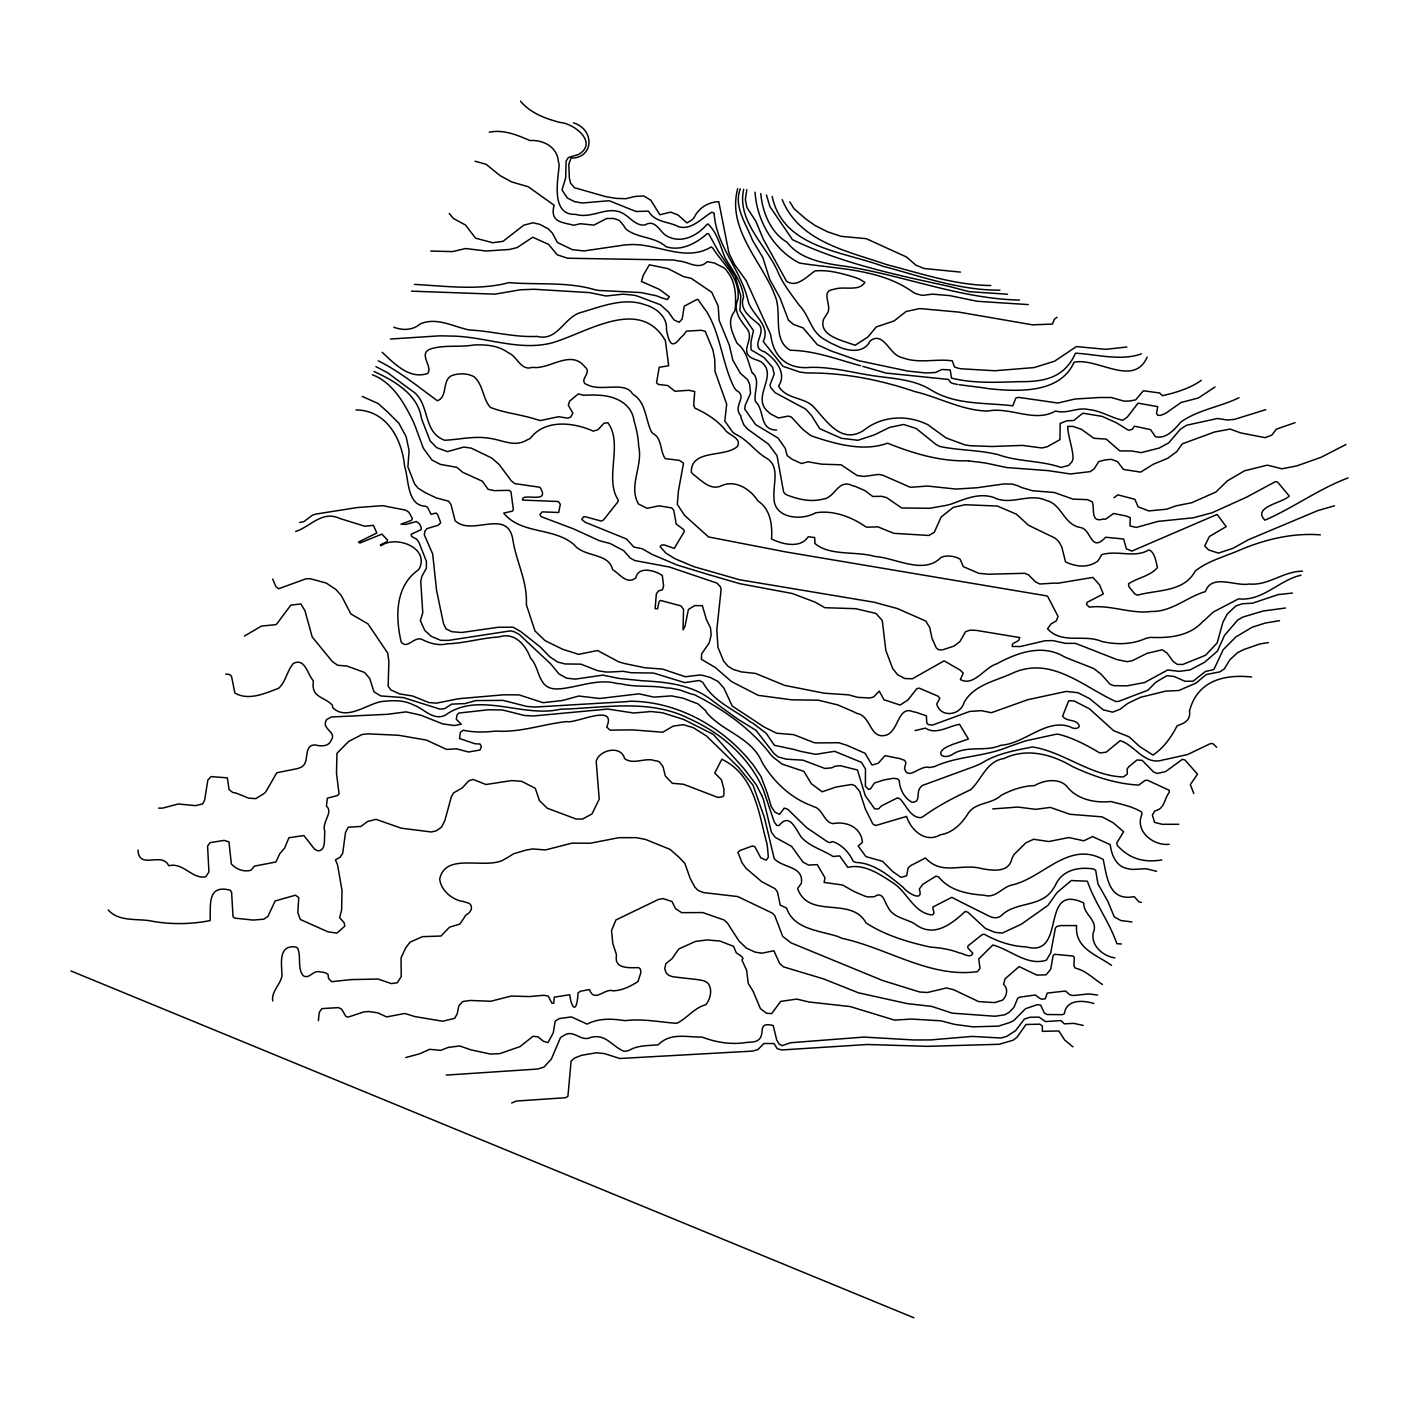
<?xml version="1.0" encoding="UTF-8"?>
<svg xmlns="http://www.w3.org/2000/svg" width="1419" height="1419" viewBox="0 0 1419 1419"><rect width="100%" height="100%" fill="white"/><g stroke="black" fill="none" stroke-linecap="round" stroke-linejoin="round"><path stroke-width="1.5" d="M755.068 192.168C756.859 221.116 773.763 249.921 799.465 263.047C837.494 269.184 879.638 268.599 912.275 291.658A40.601 36.823 -1.5 0 0 916.071 293.768L922.208 295.383L932.567 294.159L949.737 295.613L976.999 301.254L1028.349 304.606M760.744 193.587C762.446 211.839 770.517 232.627 786.889 242.081C800.547 259.908 824.829 263.491 845.848 266.382C904.169 275.41 959.971 298.77 1019.516 300.065M318.37 1020.651L319.275 1012.35L321.918 1008.607L338.467 1007.614L341.553 1009.122L346.005 1016.536L348.258 1017.051L363.991 1011.889L368.922 1011.516L377.756 1012.829L386.607 1016.909L404.787 1013.468L414.898 1016.589L442.693 1021.237L454.683 1018.345L457.166 1013.911L458.887 1005.628L462.736 1001.53L470.186 1000.466L490.797 1001.264L511.159 996.067L529.429 996.564L543.743 995.287L548.231 996.067L551.938 1003.251L553.747 1003.18L554.279 997.167L569.746 994.701C571.289 1007.667 576.788 1015.365 578.03 992.892L580.584 991.189L589.488 989.593C594.384 1003.41 604.884 987.677 613.15 990.852C622.515 990.444 630.533 986.258 638 981.558L640.803 972.76L640.537 969.354L638.763 967.669C631.207 967.545 614.977 969.585 616.289 957.098A24.691 22.385 -1.5 0 0 616.36 954.366L612.813 943.529L611.518 930.527L615.917 919.973L658.221 899.54L662.904 898.564L671.985 901.508L675.568 908.674L681.652 912.665L702.707 912.559L724.116 920.009L727.291 922.847L739.033 941.081L746.483 948.194L755.351 952.202L762.163 953.16L773.887 950.748L779.563 963.324L783.465 966.871L823.605 978.915L858.477 992.821L906.989 1003.57L931.804 1006.426L952.202 1013.166L995.074 1016.252L1004.687 1014.816L1008.874 1012.527L1013.893 1007.455L1017.618 998.497L1019.445 997.202L1035.338 994.985L1039.843 998.391A17.507 15.875 -1.5 0 0 1042.06 999.26L1045.271 998.745L1047.293 993.087L1065.527 991.012L1069.891 994.861L1073.332 995.535L1088.728 993.921L1097.579 995.038M737.685 188.692C727.326 227.04 758.509 258.4 773.195 291.001A197.188 178.865 -1.5 0 0 774.809 295.312C782.667 312.535 771.528 339.513 790.259 350.262C814.896 350.582 837.05 359.397 860.57 365.712M740.292 188.851C733.357 206.571 746.323 223.936 752.425 240.095L762.819 257.478L769.719 279.366L780.095 298.096L788.414 320.144L793.558 324.472L803.012 327.878L817.397 344.728L829.672 350.333A53.177 48.246 -1.5 0 0 836.447 352.799L858.832 360.728L907.947 371.104L926.128 372.984L935.529 372.488L942.003 369.49L950.198 369.898L951.51 378.075C973.399 383.68 997.06 382.279 1019.64 381.658C1043.994 381.906 1064.587 377.951 1075.46 353.207C1096.834 354.253 1120.549 361.348 1141.355 353.863M746.82 189.703L745.365 199.6L746.962 207.635L755.777 221.133L763.227 239.013L786.552 281.264C796.91 288.305 806.914 276.208 815.109 270.905C828.643 269.628 841.981 273.459 854.806 277.361A52.503 47.625 -1.5 0 1 859.648 279.241L864.845 282.346C859.169 291.977 843.737 285.804 834.159 289.263C818.639 291.179 834.07 306.433 826.408 314.628A66.214 60.059 -1.5 0 1 823.57 319.275C818.071 336.161 843.879 340.755 855.089 345.296L867.931 336.977L876.197 326.991L894.147 320.907L906.138 311.488L919.814 308.562L958.552 312.074L1032.589 324.845L1052.419 324.064L1054.423 319.204L1056.978 317.324M743.68 189.33C736.709 220.211 765.036 244.387 777.257 270.39C782.383 283.303 791.288 294.354 799.482 305.599C809.717 315.852 810.852 333.146 826.053 340.276A49.293 44.698 -1.5 0 0 830.523 342.955L833.609 344.409A155.7 141.226 -1.5 0 0 837.157 345.988C847.657 351.433 864.082 353.757 870.166 340.932C882.547 331.212 888.933 351.877 898.564 356.258A16.567 15.041 -1.5 0 0 903.052 357.907C919.193 363.778 935.955 358.564 952.255 360.816L954.526 367.007L957.825 368.124A23.999 21.764 -1.5 0 0 962.153 368.851L994.754 370.749L1034.149 367.574L1054.583 361.189L1076.418 346.573L1105.791 349.34L1126.881 346.999M1147.137 357.162C1133.71 387.99 1096.816 357.003 1074.023 362.288C1060.153 393.737 1017.707 391.768 988.493 388.664A85.193 77.265 -1.5 0 0 982.409 387.689L959.049 384.691M511.674 1102.953L516.356 1101.038L565.471 1097.721L567.919 1096.337L571.077 1061.146L574.411 1058.095L581.648 1055.293L596.459 1052.774L604.405 1053.59L619.837 1058.503L752.265 1051.124L757.888 1049.634L763.83 1043.497L773.958 1043.533L777.293 1048.747L781.763 1049.954L867.452 1044.49L927.529 1046.335L999.189 1044.295L1013.379 1040.127L1017.086 1037.129L1025.955 1024.5L1039.666 1024.181L1042.38 1025.99L1042.344 1031.347L1058.893 1030.974L1064.587 1039.932L1072.906 1046.867M1215.036 386.944L1198.381 397.994L1181.051 402.499L1165.602 413.355L1160.547 415.412L1157.869 415.27L1156.538 413.709L1157.709 406.668L1138.056 403.156L1127.484 416.884L1122.855 420.272C1111.237 417.86 1100.86 410.641 1088.781 409.594C1077.358 406.81 1067.283 414.33 1055.576 411.013C1034.646 423.11 1010.434 406.561 987.784 411.049C962.348 410.659 939.413 397.409 914.883 391.609C880.383 379.831 843.418 372.523 806.719 373.002A145.997 132.428 -1.5 0 0 799.873 372.08L783.004 366.315L763.245 341.536C771.156 324.72 751.538 314.858 748.044 300.81C741.232 269.894 715.974 246.161 714.147 213.169L711.912 212.176C701.944 218.012 691.159 230.57 678.619 226.703C668.526 221.329 655.241 222.765 648.448 211.147L636.049 211.502L609.123 200.718L582.233 203.023L574.305 201.569L567.316 197.968L562.013 189.951L565.649 178.031L566.11 161.074L568.345 157.562L578.455 154.494C598.534 142.893 574.553 123.471 559.937 122.442C545.233 118.557 530.6 113.201 520.507 101.192M1113.88 497.767L1117.853 494.841L1134.898 499.328L1138.127 506.814L1148.822 510.929L1166.578 509.208L1175.996 505.856L1191.818 502.698L1215.87 492.021L1227.453 480.81L1244.498 470.806L1267.362 465.148L1281.96 468.802L1296.86 465.875L1321.089 457.29L1345.992 444.502M1201.325 380.381C1189.956 388.38 1175.961 392.673 1162.409 395.67L1159.571 392.974L1143.359 390.757L1135.661 399.874L1130.038 400.992L1124.043 401.169L1111.449 397.515L1099.902 397.48L1074.946 399.041L1057.882 403.031L1018.647 397.373L1015.844 398.012L1012.776 405.852C984.751 402.304 955.182 405.408 929.977 389.32C911.619 378.465 890.068 378.571 869.652 375.166C849.821 371.92 830.31 366.829 810.373 367.379C787.882 369.596 773.603 357.464 770.836 335.487A31.608 28.664 -1.5 0 0 768.921 330.751L746.092 280.572L734.528 264.502L728.94 253.132L718.777 201.746C708.4 201.817 698.804 207.972 694.263 217.302A12.044 10.926 -1.5 0 1 691.443 220.229L686.973 222.907L677.998 214.961L670.779 212.123L659.853 214.748L650.878 200.292L643.889 195.999L635.02 196.443L625.885 198.713L616.36 198.412L605.931 196.691L574.464 187.716L570.456 182.98L569.338 177.765L568.788 164.232L571.023 158.112C594.366 158.165 594.667 129.129 573.524 122.903M1295.104 422.649L1276.426 429.123L1271.796 435.119L1265.074 437.655L1240.561 432.901L1230.184 429.088L1214.575 431.979L1182.346 443.845L1176.723 451.65L1167.748 458.266L1153.044 464.385L1140.681 472.137L1123.458 469.423L1117.551 461.636L1111.432 459.366A77.389 70.205 -1.5 0 0 1105.117 459.969L1098.749 461.565L1094.297 468.678L1090.377 471.605L1070.352 473.981L1048.375 470.647L1006.55 467.525L986.648 463.25A111.746 101.352 -1.5 0 0 981.451 462.488L968.929 460.962M1239 397.728C1220.127 406.969 1198.008 409.736 1180.714 422.152C1174.613 429.389 1165.939 439.518 1155.332 436.662L1150.614 429.655L1134.42 426.179L1132.309 429.301L1128.46 430.276L1116.558 422.862L1102.208 416.388L1082.786 413.195L1073.74 420.521L1066.84 420.787L1060.188 423.43L1059.922 439.695L1047.204 446.772L1041.848 447.961L1022.372 445.389L992.094 446.506L970.17 445.708A87.428 79.304 -1.5 0 1 964.831 444.856L946.101 437.939L927.583 424.547A44.557 40.406 -1.5 0 0 923.787 422.915C904.08 414.561 880.472 416.743 863.692 430.4C840.757 445.034 826.213 420.024 812.608 405.781C802.409 397.018 785.665 398.828 778.605 386.039C787.226 372.966 775.359 359.184 764.823 351.93C747.919 346.963 768.3 332.472 758.065 323.674C750.225 317.147 738.802 309.058 743.556 297.316C742.368 282.434 732.133 270.266 725.091 257.744C720.16 245.984 717.5 233.142 708.063 224.007L706.999 224.379C696.729 236.405 679.843 244.724 665.121 234.951C659.232 230.304 654.638 219.058 645.077 224.947C636.989 226.189 631.455 219.111 625.46 215.014C609.478 203.289 593.036 219.59 575.742 214.375C550.749 215.528 557.738 180.922 559.175 165.526A26.5 24.034 -1.5 0 0 558.376 161.464C557.153 146.742 543.087 139.683 529.908 140.552C517.119 135 503.497 129.271 489.218 132.198M244.44 636.031L261.504 626.063L275.836 624.662A8.319 7.538 -1.5 0 0 277.876 622.444L290.842 605.133L300.81 603.944L304.908 610.578L312.18 636.936L332.33 661.556L337.704 665.263L346.928 666.043L364.612 672.482L369.72 678.53L373.995 691.869L380.824 695.949L403.298 697.58L439.89 709.092L444.608 708.684L451.703 704.108L464.811 703.611L475.826 700.596L503.036 700.365L526.573 706.378L534.75 707.07L627.145 701.607A22.101 20.043 -1.5 0 1 630.249 701.234C676.455 701.27 722.023 726.226 751.272 762.553A39.697 36.007 -1.5 0 1 754.873 767.36L760.903 776.424L765.302 787.847A129.785 117.724 -1.5 0 0 767.094 792.831L771.368 806.861L774.916 812.129L779.599 814.417L784.228 808.085L787.722 809.238L806.56 827.579L827.206 841.627L829.813 842.62L832.598 841.609C841.857 844.553 849.236 852.606 853.227 861.404L856.171 862.45C874.246 863.089 889.802 876.268 903.353 887.531C907.06 892.799 924.159 902.998 919.264 889.074L922.971 884.179L936.008 876.108L938.686 876.995C949.754 890.848 967.74 894.059 984.094 895.229C995.34 898.777 1001.974 887.478 1011.179 885.19C1042.823 878.574 1068.276 840.243 1103.202 859.435C1107.033 877.226 1108.789 901.65 1134.153 896.613L1139.049 901.934L1141.337 902.413M1265.748 409.648L1234.583 419.368L1227.329 420.006L1217.467 418.499L1186.55 425.257L1180.253 429.372L1168.653 442.923L1159.181 448.067L1141.107 452.626L1131.493 450.958L1119.768 450.905L1106.252 439.11L1093.872 438.276L1081.402 429.283L1072.87 426.374L1067.709 426.445C1068.01 436.839 1072.693 447.393 1073.083 458.071A19.866 18.021 -1.5 0 1 1071.93 461.884L1068.649 465.397L1061.004 467.436C1040.57 460.359 1018.434 461.955 998.107 454.648C978.968 449.929 959.226 450.497 940.212 446.559A28.469 25.826 -1.5 0 1 935.529 444.094L916.231 428.538L903.708 424.476L889.607 427.403L874.264 434.906L857.963 440.28L841.343 438.294L819.739 428.662L811.455 415.43L805.779 409.133L775.058 392.655L770.588 387.387L770.038 384.868L774.189 374.084L772.645 367.432L763.954 357.446L750.988 349.837L750.953 341.855L753.471 330.662L739.884 310.513L740.789 296.003L735.113 276.244L718.174 250.986L708.755 233.922L707.283 233.514C696.268 243.447 680.925 251.677 665.848 246.622C654.975 236.53 637.787 238.481 626.134 229.222A19.671 17.844 -1.5 0 1 623.615 225.479L619.464 220.584A26.73 24.247 -1.5 0 0 613.203 218.437L606.569 218.526L593.94 225.107L580.318 223.723L573.79 225.249C562.066 222.233 549.596 222.269 554.119 205.223L528.329 186.794L511.656 181.916L500.162 175.672L486.043 164.249L475.063 161.234M755.014 1041.581C768.548 1037.36 754.482 1020.793 773.231 1025.547L776.672 1039.843L779.013 1043.923L782.011 1045.679L790.791 1042.717L863.887 1037.076L913.925 1039.967L930.704 1039.914L972.068 1036.42L1001.016 1038.016L1006.692 1036.384L1015.561 1030.673L1024.376 1019.055L1030.07 1017.246L1039.169 1017.157L1045.501 1021.591L1060.933 1020.563L1064.374 1023.844L1073.864 1023.383L1083.247 1025.423M1348.05 477.955C1318.907 488.792 1292.993 508.073 1264.861 520.17C1251.913 506.973 1282.386 503.089 1289.268 496.065L1277.685 482.176L1275.61 481.52L1246.733 497.093L1212.057 512.773L1193.414 517.775L1157.922 521.412L1136.282 527.442L1129.967 525.952L1130.234 517.669L1126.136 515.984L1113.507 513.501L1105.756 519.106A15.662 14.208 -1.5 0 1 1103.042 519.088C1090.094 522.99 1094.971 508.836 1092.24 501.758L1087.256 499.63L1073.083 499.151L1054.175 492.482L1032.5 490.743L1022.336 487.746A33.009 29.941 -1.5 0 1 1017.742 485.724L1012.173 484.039L1003.694 483.985L976.999 487.746L956.034 489.058L927.583 486.061L910.359 487.302L882.831 475.241L878.432 474.407L864.1 476.429L857.094 475.489L841.148 464.793L821.654 464.173L808.085 461.814L801.38 463.481L792.139 459.277L787.173 455.605L785.239 448.262L778.055 438.063L755.724 424.689L744.815 409.24L745.099 405.55L750.527 393.4L749.658 384.354L747.6 379.636L740.292 373.197L732.807 360.107L729.313 345.172L719.131 320.339L718.191 306.114L711.717 292.243L691.124 278.301L683.763 276.705L667.994 268.652L649.352 264.821L643.321 275.18L641.423 281.423L659.587 289.476L669.342 296.784L667.391 299.533L661.059 297.653A47.998 43.528 -1.5 0 0 656.163 295.72L640.909 292.562L599.457 290.487A35.173 31.892 -1.5 0 1 594.189 289.511C566.589 281.565 537.322 284.988 508.924 282.629C478.469 290.735 445.832 286.053 414.419 284.403M915.007 730.59L925.454 728.142C935.99 735.202 948.531 726.102 959.546 724.311L968.414 739.015L952.486 744.461A34.287 31.094 -1.5 0 1 949.329 745.809C933.099 752.478 942.766 761.737 955.022 752.833C969.549 745.738 985.797 751.804 1000.767 745.294C1025.157 743.645 1046.14 717.979 1070.405 726.918C1072.87 728.781 1077.997 729.455 1079.362 726.226C1077.376 718.564 1066.077 722.165 1062.636 716.098L1068.702 700.72L1074.254 701.021L1089.437 708.808L1113.649 730.696L1129.081 736.816L1139.759 746.589L1152.955 755.068C1163.278 748.221 1171.384 737.206 1177.096 725.801C1184.191 723.282 1190.86 720.604 1189.548 710.795C1197.459 680.748 1224.1 674.06 1251.593 677.005M1279.512 620.671L1265.287 623.047L1252.214 627.198L1235.949 636.883L1223.196 649.707L1213.884 669.537L1205.37 671.524L1193.024 681.226L1184.918 681.262L1174.276 676.508L1166.968 675.657L1155.935 682.167L1147.918 690.184L1118.864 701.27A10.146 9.206 -1.5 0 1 1115.831 701.518C1083.673 687.044 1051.816 656.039 1013.379 672.783C996.173 680.978 974.144 684.419 964.122 702.423C960.397 715.761 940.389 718.032 936.735 704.019L939.839 698.343L938.278 696.303L919.175 688.109L916.78 688.729L907.894 700.028L900.089 705.048L883.966 699.744L879.266 691.088L873.802 696.8L870.042 698.006L857.573 697.332L848.704 694.849L824.35 693.217L784.601 685.377L755.6 673.457L741.197 671.861L733.251 669.413L728.231 666.416L723.69 661.254L717.961 647.33L716.826 629.823L721.083 589.665L720.48 586.774L716.914 583.085L669.52 567.032L634.896 560.576L630.302 558.11L623.704 550.678L610.223 543.566L599.244 540.639L573.915 529.039L541.171 516.658L539.965 514.512L542.218 511.887L558.66 512.49L560.328 504.33L558.376 501.528L522.582 500.073C520.791 491.843 551.654 505.075 539.876 487.249L514.778 483.631L511.266 480.793L499.328 464.687L491.772 458.053L471.321 448.156L463.836 447.056L447.375 451.632L436.591 447.588L430.134 440.901L422.206 420.485A21.267 19.281 -1.5 0 1 421.23 417.026C417.151 393.826 393.772 380.523 373.96 371.459M405.745 1057.527L419.598 1053.838L429.62 1049.315L440.777 1050.379L448.032 1047.47L459.65 1045.945L470.753 1049.812L490.406 1054.051L499.754 1053.643L520.028 1046.619L533.03 1036.278L538.067 1036.899L543.353 1041.227L547.982 1042.61L553.286 1032.73L555.184 1021.201L559.263 1018.576L571.36 1016.909L587.147 1024.11C598.942 1017.937 612.369 1018.7 625.123 1020.669C642.328 1018.452 659.551 1022.088 676.65 1023.33C687.151 1018.416 693.909 1007.933 705.775 1004.705C711.93 997.681 713.881 981.913 701.642 980.334A45.922 41.665 -1.5 0 0 696.055 979.447L673.191 976.822A25.01 22.686 -1.5 0 1 668.615 975.208L666.203 973.044L664.731 968.698L665.83 963.749L672.127 958.605L678.743 948.992L695.399 941.453L707.052 939.946L719.859 941.028L733.552 946.349L736.266 952.77L741.658 956.441A17.223 15.627 -1.5 0 1 743.042 958.588L741.889 959.936L746.625 970.241L748.274 983.544L753.063 991.136L760.407 1008.625L766.544 1013.272L771.688 1013.609L780.663 1001.388L796.822 999.1L808.972 1001.991L850.087 1006.55L894.573 1020.119L911.282 1019.055L940.815 1020.793L954.703 1024.412L972.707 1026.824L998.462 1026.15L1009.494 1022.602A39.36 35.688 -1.5 0 0 1013.946 1020.385L1025.582 1008.678L1037.147 1004.723L1040.659 1005.06L1044.278 1012.935L1047.027 1014.532L1062.618 1014.656L1064.41 1013.609C1066.29 999.082 1083.336 1000.182 1093.801 1003.499M411.492 291.161L494.859 294.159L520.507 289.778L533.987 289.263L589.665 292.616L606.055 296.003L623.03 294.159L633.796 295.187A26.784 24.3 -1.5 0 1 637.77 296.216L660.349 304.73L668.331 311.878L674.025 319.914L679.116 322.29L682.149 319.08L684.277 306.149L696.729 299.569L697.917 299.391L704.888 309.307A21.888 19.848 -1.5 0 1 707.46 312.96C720.905 336.09 722.324 363.867 734.155 387.493A20.097 18.234 -1.5 0 0 736.567 390.527C748.274 396.912 732.062 405.976 740.842 415.838A15.219 13.8 -1.5 0 0 741.321 418.64L743.999 425.15L747.724 429.194L768.388 444.076L777.027 455.659L783.572 491.843A8.479 7.698 -1.5 0 0 786.179 494.628C797.638 499.311 810.746 502.326 823.038 499.133C835.348 497.821 838.008 478.114 852.766 485.83A59.882 54.312 -1.5 0 1 855.32 486.415L864.898 490.602L872.738 496.473L881.66 496.313L886.627 497.626L901.686 507.984L929.569 508.304L946.775 505.27A15.609 14.155 -1.5 0 1 950.145 504.437C963.98 499.506 978.134 492.499 993.495 497.342C1010.665 506.317 1029.201 492.287 1046.371 500.517C1061.926 504.242 1063.487 524.356 1080.072 527.478C1091.619 528.542 1090.342 553.747 1105.614 537.233L1123.617 539.007L1126.384 548.851L1131.901 551.086L1217.059 514.423L1226.229 526.609L1209.467 536.453L1204.678 545.907L1208.651 549.951L1218.442 553.091L1232.845 548.373L1248.702 539.61L1317.861 510.574L1334.499 505.785M299.728 522.511L303.826 521.642L312.57 515.115L316.011 514.05L357.357 507.541L382.598 505.661L405.674 510.131L408.867 512.241L412.379 518.52L411.404 520.401L400.974 524.161L405.923 524.427L416.388 521.536L419.581 523.93L421.354 528.01L421.212 529.553L411.102 534.36L411.705 536.559L416.406 539.007L418.8 542.005L426.427 561.427L426.374 568.168L421.851 576.362L420.751 581.506L422.773 612.671L420.361 620.759L424.884 630.55L431.358 636.386L440.653 640.306L448.422 640.412L510.255 630.887L513.944 631.65L519.177 634.364L550.962 664.181L558.873 673.848L566.607 678.193L575.351 679.116L602.756 675.142L619.074 678.442L639.313 680.446A20.771 18.837 -1.5 0 0 642.505 680.765C666.274 682.025 692.1 684.685 711.38 699.922A26.11 23.68 -1.5 0 1 713.97 701.873L737.827 719.167L756.096 730.413L773.852 753.383L778.144 756.93L786.215 759.165L802.941 760.158L824.847 768.459L831.357 767.874A13.534 12.274 -1.5 0 0 834.78 766.313L840.119 765.639L857.466 770.003L865.218 795.527L874.654 808.865L878.556 808.919L881.43 805.921L897.482 797.833L900.143 798.986C905.961 805.087 910.182 816.634 919.636 817.663A11.458 10.394 -1.5 0 0 922.456 817.06C937.161 806.152 953.852 797.62 970.685 789.691C982.037 779.191 986.294 761.24 1004.173 758.438C1026.913 747.582 1052.011 754.323 1072.587 766.615C1093.464 776.388 1115.848 783.891 1138.712 785.079L1145.062 780.415L1147.599 780.29L1169.221 790.277L1169.114 792.565C1164.077 798.968 1164.946 808.848 1154.764 810.923L1152.388 815.091L1154.569 822.381L1162.179 824.297L1178.781 824.279M1121.365 943.99L1116.877 943.688C1109.268 921.658 1094.812 903.016 1087.397 881.217L1071.327 880.543L1057.155 892.462L1047.985 905.357L1021.538 924.088L1002.399 933.046L995.003 932.372L985.425 928.469L967.935 912.275L965.363 911.335C950.89 924.62 933.259 938.686 914.084 923.414C905.003 918.554 892.32 917.188 887.726 906.688C884.853 902.768 883.469 892.87 876.711 895.3A7.538 6.829 -1.5 0 1 873.802 896.755L867.47 896.897A27.404 24.868 -1.5 0 1 863.231 895.442L859.648 893.917A221.329 200.753 -1.5 0 1 853.883 891.416L842.62 885.03L824.102 882.423L824.989 877.793L817.22 864.614L808.564 865.076L802.959 862.06L791.642 846.416L775.235 837.37L771.688 832.634A25.914 23.502 -1.5 0 1 770.819 829.831L763.653 800.263A45.905 41.63 -1.5 0 0 761.719 795.474M992.715 808.919L1017.884 807.074L1035.781 809.327L1050.237 807.411L1069.961 814.275L1102.066 816.865L1113.099 822.718L1123.635 831.711L1116.806 842.886L1117.285 845.422C1130.163 859.506 1144.583 862.663 1161.771 859.967M754.145 1041.723L751.981 1042.06A36.894 33.453 -1.5 0 1 747.192 1042.344C731.832 1044.987 716.347 1042.539 702.103 1037.076C685.803 1037.254 670.673 1032.393 658.15 1044.792C649.565 1045.732 640.678 1045.182 632.555 1048.623A139.115 126.185 -1.5 0 0 628.972 1050.362L626.914 1051.036A11.831 10.731 -1.5 0 1 623.633 1051.142C611.66 1046.034 605.7 1033.422 590.747 1037.413C580.566 1042.486 573.578 1028.19 563.219 1035.959A18.216 16.514 -1.5 0 0 560.558 1037.484L551.282 1059.213L543.92 1067.088L537.801 1069.021L446.24 1075.105M295.702 531.486C309.307 527.176 321.297 511.479 337.296 517.492A15.52 14.066 -1.5 0 1 340.276 518.627L364.967 526.289L373.339 525.296L376.851 532.994L358.475 542.076L359.77 543.069L381.924 534.129L387.564 540.142L386.979 541.774L380.381 544.878L381.037 545.783C395.599 535.087 428.786 547.22 419.687 567.919A13.463 12.203 -1.5 0 1 417.789 570.314C395.121 586.526 395.316 617.105 401.205 642.044C407.643 650.15 414.561 634.861 422.951 639.916C430.578 643.641 439.056 645.858 447.499 643.8C464.864 643.25 481.644 637.911 498.956 636.971C514.458 631.739 525.651 644.9 530.475 658.026C540.355 668.207 537.358 688.8 556.23 688.942A61.673 55.944 -1.5 0 1 559.547 688.854C579.112 687.151 597.647 678.193 617.655 683.621A17.134 15.538 -1.5 0 1 621.291 683.869C636.209 687.505 651.64 685.146 666.699 687.967A40.282 36.539 -1.5 0 1 671.311 688.286L678.264 689.634A32.105 29.125 -1.5 0 1 683.479 691.266L691.071 693.926A14.527 13.179 -1.5 0 0 694.122 694.565C723.282 709.252 751.361 728.869 771.244 755.28A44.113 40.016 -1.5 0 1 773.444 757.427L782.135 764.096L803.899 771.386L811.384 783.749L822.151 791.802L835.862 787.084L851.489 784.494L854.93 785.665L859.648 791.447L865.466 809.291L872.809 823.925L875.612 825.556L906.617 816.422C910.874 830.381 925.72 843.418 940.247 834.815C952.22 833.006 961.532 823.996 967.705 814.098C974.853 801.948 991.455 804.555 1001.034 795.42C1011.357 789.886 1022.727 785.913 1034.628 785.594C1043.657 780.166 1058.343 777.754 1066.52 785.966C1076.382 799.323 1095.007 803.296 1110.687 801.504C1121.152 804.289 1131.883 806.152 1141.55 812.023L1141.993 814.204C1134.42 830.878 1153.115 846.043 1169.167 844.323M1302.482 571.236C1283.166 571.165 1268.692 585.799 1249.199 584.025C1235.257 586.615 1211.737 573.276 1205.37 591.634C1187.632 596.565 1171.846 611.944 1151.412 611.465C1130.322 614.25 1110.438 604.388 1089.349 607.172L1086.457 604.317L1087.025 602.383L1103.273 593.958L1099.636 584.965L1092.896 577.409L1057.634 583.28A30.721 27.866 -1.5 0 1 1054.388 583.085L1039.772 584.007L1035.462 581.808L1028.42 574.801L1024.678 573.294L988.475 574.234L978.862 573.329L963.306 566.642L960.078 559.104C954.756 556.035 946.828 554.882 941.081 557.401C923.68 575.227 895.921 557.898 874.92 556.461C855.834 550.891 829.476 556.319 814.683 543.264A22.065 20.008 -1.5 0 1 815.02 541.455L814.612 537.553L808.209 536.719C800.582 548.887 782.153 544.24 771.546 539.007C772.468 525.438 770.694 509.102 757.693 500.73C750.456 489.005 734.74 479.232 721.154 485.919C710.298 490.655 701.625 480.58 693.785 474.851A12.523 11.352 -1.5 0 1 691.301 472.243C690.911 448.652 725.056 457.929 737.543 446.329C742.066 437.3 727.344 435.296 724.116 428.503C715.956 419.439 705.775 413.089 694.778 408.069L693.696 405.178L694.725 391.573L688.907 390.278L674.894 391.272L667.781 385.525L658.451 384.443L656.536 382.864L659.179 367.29L668.686 365.73L665.405 340.684C639.437 295.56 586.118 333.43 551.086 343.132C517.19 351.433 483.063 335.682 448.901 336.055A154.263 139.913 -1.5 0 0 438.684 335.895L390.491 339.035M990.87 285.521C955.324 285.272 920.683 273.37 886.591 264.608C847.852 251.11 799.606 242.223 782.206 199.653M1268.462 642.594L1260.107 643.889L1243.771 649.53A42.676 38.721 -1.5 0 0 1240.277 651.303A10.252 9.312 -1.5 0 1 1237.794 652.438L1229.865 659.764L1224.349 668.881L1219.914 671.843L1206.221 674.557L1196.093 683.036L1178.852 690.503L1165.584 691.142L1140.273 697.385L1127.715 703.434L1120.034 709.287L1112.62 712.161L1103.273 709.837L1089.526 698.556L1077.961 692.72L1066.201 691.425L1027.835 699.691L991.367 712.71L981.292 710.653L969.78 711.433L932.248 725.162L928.044 724.453L926.731 722.768L926.43 715.832L915.929 712.285A72.582 65.842 -1.5 0 1 913.073 711.682C896.826 704.835 899.061 734.616 883.469 735.663C869.9 737.206 870.379 715.744 857.2 713.491A33.453 30.349 -1.5 0 1 853.99 711.93L837.689 704.888L818.302 700.188L791.536 699.815L758.189 695.328L731.441 681.528L715.247 667.462L701.376 659.321L701.642 653.857L709.181 643.002L711.167 635.038L710.547 628.049L706.396 619.464L702.387 605.7L694.671 605.558L688.392 609.496L685.022 626.24L683.036 629.876L683.532 609.159L680.889 605.895L660.562 600.45L659.125 601.567L657.565 608.751L655.152 608.716L656.341 593.781L658.629 590.872L662.496 589.719L663.595 585.976L662.318 575.475C655.684 570.704 638.302 565.542 635.925 577.764C626.826 585.32 619.411 573.471 612.565 569.675C608.928 552.381 584.22 557.791 573.79 544.417C553.268 527.034 520.968 534.502 503.692 513.093L512.383 511.142L513.341 509.439L510.946 491.683L509.208 490.353L494.38 490.637L488.083 489.289L482.336 481.218L462.7 472.296L456.9 467.365L440.316 464.368L431.979 460.022L423.376 448.298L415.182 426.214A44.131 40.034 -1.5 0 1 413.656 422.348C404.468 403.581 393.01 382.58 372.31 374.74M1300.957 575.245C1279.033 580.087 1262.715 601.479 1238.556 598.853L1213.245 612.068L1204.625 620.068A34.358 31.147 -1.5 0 1 1202.212 622.125C1189.122 636.351 1168.724 638.213 1150.561 637.379A50.233 45.55 -1.5 0 0 1145.435 638.568C1131.564 644.669 1116.434 644.794 1101.783 641.477C1084.24 633.743 1061.891 644.687 1047.559 628.777L1050.894 624.058L1056.233 620.937L1058.077 616.467L1047.594 596.246L1045.768 595.732L786.215 552.009L708.524 536.95L684.49 515.292L677.324 504.348L678.424 490.956L683.515 463.197L679.47 460.377L665.263 458.639C659.711 451.171 662.442 438.258 652.758 433.398A14.456 13.126 -1.5 0 1 651.25 431.429C645.468 419.421 646 402.482 633.388 394.535A14.456 13.108 -1.5 0 1 631.047 391.733C621.983 382.066 600.024 391.715 587.129 384.638A6.527 5.924 -1.5 0 1 585.089 383.68C579.928 378.891 592.308 372.417 584.823 366.829C570.757 348.843 549.419 370.004 532.391 367.326C520.649 371.37 517.438 356.204 508.268 352.763C498.282 345.296 485.972 344.586 474.07 344.941C460.661 347.424 446.666 344.852 433.292 348.205C415.554 351.983 433.593 366.244 427.687 373.463C409.328 379.742 394.376 363.548 382.154 352.284M1285.401 608.024L1263.087 611.021L1242.955 617.052L1237.865 619.89L1224.491 635.41L1217.396 651.144L1204.607 662.283L1189.92 669.981L1179.118 671.347L1167.695 669.981L1144.601 682.521L1126.988 685.856L1113.489 685.625L1109.906 684.135L1101.25 674.327L1093.783 668.562L1067.212 658.097A73.203 66.391 -1.5 0 0 1063.948 656.625C1042.344 643.729 1017.051 652.722 996.883 663.773C984.484 667.356 973.948 686.902 960.344 679.541L963.235 673.174L960.291 670.194L944.132 660.828L912.364 678.779L904.754 678.53L897.5 674.61L892.693 668.526L885.846 650.523L882.263 620.493L875.931 613.416L855.746 608.698L824.936 607.704L815.074 602.117L792.192 593.479L739.831 583.688L706.023 573.861A76.892 69.744 -1.5 0 0 703.7 573.116L676.898 564.957L651.853 554.297L642.31 548.781L633.814 547.042L626.542 539.007L585.16 522.227L581.772 519.496L583.546 516.8L585.568 516.818L601.213 521.075L603.465 519.993L617.992 501.723L618.187 499.914C603.997 478.097 623.509 444.023 607.9 422.72L603.926 423.252L597.967 429.726L593.284 431.163C573.56 422.241 545.002 418.96 530.316 438.311A22.119 20.061 -1.5 0 1 526.839 440.05C514.547 447.606 502.007 439.837 489.75 438.347C474.602 435.668 459.756 439.518 444.697 440.262C421.337 431.713 431.163 401.666 410.783 390.048A19.529 17.72 -1.5 0 0 408.637 388.434L387.83 372.86L375.893 366.634M430.737 251.057L452.555 251.589L465.609 248.538L486.185 251.021L509.527 249.46L517.172 247.58L532.746 237.221L548.55 244.387L557.295 254.835L567.635 258.24L674.025 260.032A50.782 46.047 -1.5 0 0 678.974 261.025C688.889 261.77 698.432 270.444 707.318 261.646L714.466 263.029L724.116 267.925A14.935 13.551 -1.5 0 1 727.326 271.668C735.503 281.796 736.089 295.028 735.379 307.462A120.739 109.529 -1.5 0 1 734.634 311.346C726.351 321.368 732.506 333.022 737.011 343.203C746.926 350.919 748.115 362.43 752.088 372.665M999.898 290.15C961.497 290.469 924.78 277.663 888.365 267.677A148.179 134.415 -1.5 0 0 883.86 266.577C843.223 251.181 783.199 248.378 772.184 196.461M1007.525 294.212L969.266 291.693L953.816 287.649A117.227 106.336 -1.5 0 0 948.513 286.266C895.584 274.754 841.432 263.366 792.458 239.634L769.914 206.589L766.402 194.988M968.503 460.785C940.318 461.707 913.144 453.424 887.549 443.189C863.124 452.04 835.294 443.952 811.579 435.952A74.923 67.952 -1.5 0 0 809.735 434.853L802.799 429.372L791.288 417.009L788.184 416.086L778.499 417.984L770.091 413.656A28.735 26.074 -1.5 0 1 768.637 412.131C750.083 397.586 779.333 375.45 761.027 361.792A59.882 54.312 -1.5 0 0 757.019 360.089C735.627 353.721 755.263 340.826 747.494 329.439C740.771 320.428 732.452 311.187 738.075 298.895C740.097 277.344 722.963 264.129 712.728 248.023L711.238 246.906C684.809 263.029 655.986 242.259 628.032 244.742A126.77 114.992 -1.5 0 0 624.573 244.973L583.972 250.95L572.407 249.673L557.348 242.472L552.505 233.266L548.124 228.69L539.592 224.291L533.065 222.783L523.753 225.195L502.982 241.354L492.677 242.72L475.507 238.161L465.592 225.089L454.719 219.165A6.74 6.102 -1.5 0 1 451.614 216.273L449.202 213.489M1292.461 593.053L1278.093 594.596L1252.605 603.181L1242.317 603.767L1235.878 605.948L1227.329 613.966L1222.912 622.196L1217.183 642.896L1205.565 655.259L1182.754 664.482L1177.309 664.394L1173.141 661.467L1167.128 653.148L1162.267 649.778L1147.102 653.325L1134.331 659.675A16.372 14.846 -1.5 0 1 1131.759 660.811L1127.236 661.68L1116.859 659.569L1075.567 643.375L1065.438 643.339L1052.969 640.608L1045.005 640.732L1020.421 646.514L1012.208 646.479L1012.421 644.013L1018.647 640.448L1019.782 637.557L976.201 630.373L970.153 630.16L965.523 631.739L959.989 641.512L954.029 646.106L942.322 649.902L938.349 649.654L936.256 647.844L932.035 638.408L929.711 627.464L925.702 621.008L897.464 608.591L874.015 602.206L739.459 579.732L693.749 566.624L674.823 558.66L665.866 553.055L660.243 546.776L661.201 545.198L664.127 544.861L674.273 548.39L684.348 531.504L683.692 529.589L676.207 524.054L673.794 510.414L671.737 507.931L659.09 505.82L647.117 508.304L638.497 504.029C628.014 485.706 643.321 465.929 638.656 446.098C638.319 437.318 636.386 428.698 633.903 420.308C631.597 402.872 613.576 395.404 597.576 395.192A88.386 80.156 -1.5 0 1 593.674 394.943L583.369 395.245L578.384 393.861L569.587 401.169L568.309 405.249L572.904 413.16L570.828 416.973L567.955 418.162L558.589 416.725L540.196 420.574A27.032 24.513 -1.5 0 0 537.73 419.9C522.192 414.579 505.217 413.284 490.335 407.395C482.549 398.562 483.382 384.744 473.981 376.691C467.33 373.108 459.1 373.144 452.04 375.467C441.522 380.026 448.227 396.77 437.389 400.761C418.215 386.802 399.91 371.565 378.305 360.852M1320.326 534.857C1291.875 532.693 1263.744 539.663 1237.794 550.927C1223.373 556.993 1207.658 561.232 1195.259 570.97C1183.96 592.397 1157.265 589.577 1137.453 595.2L1134.774 593.94L1128.956 586.739L1128.495 583.812C1137.683 577.693 1150.17 576.167 1157.496 567.565C1155.935 562.119 1155.031 552.222 1148.893 549.862C1134.863 558.518 1117.604 549.898 1101.836 554.634L1097.934 560.895C1088.267 568.256 1076.276 566.908 1065.563 561.942L1061.802 547.042L1058.769 541.473L1055.08 538.138L1028.473 525.243L1016.447 514.21L997.344 506.033L965.08 504.738L953.355 507.31L941.081 517.101L934.287 532.338L928.931 535.46L893.793 533.331L877.9 526.839L869.244 527.123A6.527 5.924 -1.5 0 1 865.43 526.626C851.524 516.782 832.598 509.918 815.588 512.827C801.203 521.075 773.426 518.503 773.976 497.359C772.823 484.056 780.769 465.822 765.675 457.681C755.032 451.224 747.494 439.659 735.574 434.232A15.644 14.19 -1.5 0 1 732.381 431.748L724.807 421.017L726.688 404.22L715.034 371.512L714.75 359.45L712.87 349.819L705.208 331.319L701.199 330.272L686.406 331.141L684.029 334.529A66.959 60.733 -1.5 0 1 680.517 337.775C670.637 351.38 668.314 339.106 666.451 329.385C667.622 317.129 655.915 307.551 645.024 304.801C624.52 297.192 602.295 306.185 582.375 312.074C563.893 316.065 558.359 341.908 536.914 336.374C515.274 337.562 493.918 331.585 472.385 330.166A21.64 19.618 -1.5 0 1 467.685 329.651C452.235 326.086 435.952 316.934 420.148 323.993C412.734 330.396 402.57 330.592 393.808 327.204M158.626 808.103L160.773 808.174A14.101 12.789 -1.5 0 0 165.384 807.393L178.315 803.97L195.662 805.655L202.669 803.863L204.638 800.05L207.866 779.989L211.041 776.601L227.342 777.843L229.044 789.532L232.539 792.299A6.456 5.871 -1.5 0 0 235.377 792.849L244.139 796.272A124.269 112.704 -1.5 0 0 248.609 798.17L255.828 798.613L263.384 793.966A10.713 9.72 -1.5 0 0 266.027 791.447L276.758 772.787L297.334 768.619A30.189 27.369 -1.5 0 0 299.249 767.981C311.648 764.61 301.573 744.957 315.107 744.94C320.871 746.394 328.924 746.873 331.319 739.991C337.137 731.583 320.41 729.011 326.689 719.522L331.461 716.985L387.458 714.307L406.082 711.877L420.929 715.211L442.604 723.885L454.293 725.535L461.335 724.187L456.279 719.309L457.06 714.821L458.922 713.048L488.313 709.784L502.432 709.961L524.462 715.478L533.349 715.974L607.829 709.057L633.725 713.03L651.055 711.522L662.442 712.764L683.568 719.415L713.349 734.439L743.751 768.406L756.203 784.636L761.719 795.474M960.503 272.111L924.071 268.493L915.876 265.158L906.51 256.999L866.246 238.676L841.254 236.352L827.756 231.9L815.269 225.639L805.797 218.969L794.09 208.77L789.762 201.853M225.727 674.114L229.381 674.415L231.492 676.189L234.88 693.004C248.644 701.092 264.892 693.341 278.408 688.392C285.822 682.273 286.869 670.921 293.307 663.507C305.103 657.369 307.444 674.468 313.386 680.836C310.814 698.183 323.851 695.966 332.454 705.314A20.026 18.163 -1.5 0 0 332.72 707.655C346.112 720.852 365.783 704.941 380.664 701.66C391.679 700.347 403.191 699.602 413.408 704.924C423.962 708.524 432.724 720.87 445.123 715.336C478.629 690.61 522.511 718.191 560.399 709.234C603.412 708.134 649.6 698.272 689.687 718.901C720.746 732.86 748.398 756.451 762.482 787.847A21.959 19.919 -1.5 0 1 763.387 789.94L774.277 822.009L776.761 825.45L779.155 825.486C789.567 811.934 795.935 829.707 801.363 837.263C809.877 846.629 822.701 849.839 833.024 856.473L839.676 855.905L847.799 867.364C864.49 863.408 880.223 874.565 893.562 883.257C907.504 892.391 913.96 913.18 932.248 914.989L933.986 913.304L932.78 907.113L951.741 897.34C961.798 902.484 971.962 907.557 982.338 912.736C988.298 915.379 994.4 920.541 1000.998 915.929C1015.632 900.781 1041.954 908.266 1053.749 887.922A18.234 16.549 -1.5 0 0 1055.204 885.616C1061.891 870.06 1078.227 866.583 1093.588 869.013L1095.699 870.361L1097.934 883.913L1107.813 901.225L1114.27 916.94L1120.975 920.576L1131.99 921.924M1114.855 957.86C1103.397 956.388 1090.714 945.622 1093.215 932.992C1098.803 920.062 1083.371 915.131 1083.708 902.927C1039.08 882.121 1067.531 958.02 1026.274 946.899C1011.357 946.349 997.362 941.453 984.307 934.252L982.037 934.695L967.918 945.941L967.882 948.016L972.778 953.196C970.933 959.084 963.341 953.266 959.386 952.912C950.056 949.293 940.141 947.768 930.208 947.076C907.912 942.092 885.279 935.44 866.051 922.935C851.134 895.673 808.706 919.867 797.567 888.471L801.345 883.398C804.005 865.838 782.862 868.304 774.206 858.584L764.504 817.929L753.134 785.417L738.448 767.2L706.556 736.018L693.359 727.734L683.373 724.666L673.191 726.12L662.744 732.222L632.519 729.88L610.135 730.146L606.693 727.06C617.496 702.334 575.014 724.116 566.642 721.579C542.856 724.133 520.365 732.772 495.763 731.069C485.032 732.293 473.964 732.559 463.268 730.217L460.341 732.31L459.543 738.519L475.046 743.769L480.048 744.017L481.396 746.571L480.048 749.995L468.536 751.999L456.475 748.824L446.701 749.427L426.374 740.079L398.562 735.255L368.16 733.871A100.944 91.561 -1.5 0 1 362.271 734.421L348.684 741.41L336.942 753.312L336.498 773.355L339.07 793.877L337.58 795.509L327.328 798.205L326.441 806.081C333.855 812.342 321.013 822.754 324.916 831.587C323.745 837.547 326.636 850.868 317.909 850.832A17.773 16.123 -1.5 0 1 314.291 848.846L303.914 835.56L288.908 837.742L284.58 848.136L279.791 853.67L275.871 862.007L254.533 866.104L250.915 870.273C243.926 872.277 236.051 869.244 231.332 863.905L228.973 841.875L224.042 840.385L210.03 842.673L207.582 846.061L208.93 872.029L205.737 876.818C192.026 879.354 183.246 862.007 168.719 865.767C162.192 851.081 138.902 870.503 137.998 849.981M957.47 384.478L953.763 383.662A6.066 5.499 -1.5 0 1 950.393 382.119L948.335 379.423L885.97 373.055L862.841 366.35M356.009 409.949C386.624 410.162 401.896 439.11 404.557 465.804A26.145 23.715 -1.5 0 0 404.894 467.206C408.885 480.775 407.253 505.678 425.665 506.246L427.509 507.363L431.128 514.387L436.076 513.022L437.726 514.707L440.724 522.742L438.311 525.172L426.853 528.666L424.742 531.469L424.352 534.928L432.671 553.942L436.591 590.535L443.438 623.349L446.063 628.936L451.792 631.703L461.547 632.519L498.158 627.287L513.022 627.18L520.773 631.579L540.249 646.94L549.561 656.571L557.632 662.07L565.064 663.95L580.885 664.145L594.863 669.591A59.332 53.816 -1.5 0 0 598.091 670.779L605.931 672.021A88.847 80.581 -1.5 0 0 612.458 671.896L623.118 671.293L631.171 672.73L653.574 673.049L684.668 682.61L699.177 680.517A13.463 12.221 -1.5 0 1 703.15 682.823C712.994 701.146 733.836 709.482 750.243 721.792A31.378 28.451 -1.5 0 0 752.886 723.211L766.295 733.375L774.348 745.277L794.622 749.622A136.596 123.896 -1.5 0 0 800.937 751.431L815.677 754.34L834.62 751.307L861.439 762.358L865.484 768.938L865.377 786.126L868.393 789.372L870.503 788.875L874.494 782.986L884.356 779.847L893.331 778.322L897.5 778.8L899.22 780.574C899.664 788.999 904.311 798.312 912.027 802.214C921.516 802.604 915.752 791.589 920.576 787.279A16.957 15.378 -1.5 0 1 922.368 785.47L973.186 766.863A59.527 53.993 -1.5 0 0 977.248 765.213L978.418 764.681A39.484 35.812 -1.5 0 0 981.682 763.191C996.777 753.56 1015.188 750.367 1032.518 746.962C1063.576 751.786 1090.626 776.033 1123.334 776.973L1127.342 774.082L1127.129 768.992L1128.69 766.863L1137.027 759.963L1142.171 760.353L1153.647 772.025L1157.319 773.444L1165.655 771.564L1182.346 759.36L1184.9 759.945L1197.476 774.118L1190.31 784.707L1193.822 793.487M1156.538 871.301L1146.02 868.73L1133.071 869.421A26.376 23.928 -1.5 0 1 1125.32 868.038C1115.423 865.111 1111.396 853.954 1110.226 844.695L1092.488 836.554L1083.885 840.793L1068.72 837.547L1048.872 841.538L1033.564 839.268L1025.831 842.886L1014.106 854.415A147.204 133.51 -1.5 0 0 1011.836 858.761C1008.927 873.075 992.236 870.645 981.469 868.552C961.763 863.089 941.702 875.913 925.454 857.963L910.43 865.767L908.107 867.931L906.652 875.754L901.1 877.403L893.012 871.78L882.512 861.315L865.892 856.579L858.176 845.937L862.486 842.265C860.89 826.94 846.096 820.998 832.9 823.641C823.623 822.186 822.896 808.564 813.442 806.595A58.764 53.301 -1.5 0 0 810.267 805.158C790.862 797.762 774.792 782.543 763.812 765.231A28.096 25.489 -1.5 0 1 761.985 762.109C751.414 737.064 722.484 731.778 706.467 712.32A17.454 15.84 -1.5 0 0 705.598 710.582L697.864 703.842L682.823 698.113L671.524 695.895L653.857 697.119L638.922 693.838L599.581 698.503L578.792 696.019L562.616 700.472L543.087 702.689L519.141 694.902L503.656 694.796L458.798 698.698L436.591 703.132L428.875 702.565L412.503 695.984L399.644 693.891L390.793 689.882L388.15 686.157L388.877 661.325L387.706 653.095L367.929 623.828L350.919 613.984L341.252 595.448L335.735 589.382L326.335 583.103L310.122 578.668L305.954 578.828L278.603 588.761L275.889 586.686L272.696 579.041M776.672 430.099C758.757 429.922 765.143 410.375 755.387 401.417C753.418 391.91 760.921 380.381 752.442 372.807M70.95 970.968L913.96 1317.808M1102.439 984.431C1093.517 978.897 1086.191 970.667 1075.318 968.113L1073.97 966.179L1074.254 957.346L1073.083 956.034L1054.619 954.277L1053.075 955.75L1050.699 969.301L1046.069 974.835L1036.846 975.101L1019.144 966.587L1005.06 978.844L1003.517 984.36C1008.537 988.582 1006.905 996.032 1002.612 1000.111L994.648 1002.612L978.578 1001.566L953.639 989.699L946.367 987.961L927.423 992.502L919.725 992.005L882.583 980.511L791.022 942.855L782.667 936.292L774.792 915.716L772.433 913.162L737.827 896.577L703.363 892.569L698.095 890.423L694.938 887.23L690.113 878.255L684.898 863.479L678.85 857.094L670.07 849.378L645.539 839.445L636.049 837.636L618.684 837.707L590.357 843.223L572.088 843.134L545.428 849.946L532.568 848.934L525.917 850.141L513.589 853.777L507.7 857.484A45.443 41.222 -1.5 0 0 502.982 860.198C483.613 869.333 445.335 852.251 439.713 879.035C440.724 889.713 450.994 898.599 460.803 901.083A16.336 14.811 -1.5 0 1 465.964 902.378C474.106 903.335 472.296 911.991 466.479 914.652A8.638 7.84 -1.5 0 0 464.226 917.596L459.827 924.141L449.575 927.139L440.972 936.026L422.49 936.664L410.056 942.145L405.692 947.874L401.027 957.914L401.24 976.609L397.249 982.764L391.272 983.58L378.039 979.039L354.218 979.536A39.306 35.652 -1.5 0 0 349.145 979.802L331.585 981.682L328.534 978.418L327.984 974.144L325.465 972.884A13.392 12.15 -1.5 0 0 320.392 972.015C313.262 969.212 309.377 980.032 303.027 975.545C297.032 967.705 301.52 956.654 297.6 948.105L295.578 946.97C277.769 944.717 281.778 964.211 281.973 975.651C280.625 984.609 271.26 991.26 272.696 1000.945M362.324 396.451L378.252 403.581L386.199 410.73A16.904 15.343 -1.5 0 1 387.937 412.326L398.845 423.164L406.118 436.662L409.098 450.603L407.892 466.922L414.685 484.127L418.286 488.349L425.647 492.854L436.236 497.892L448.67 501.209L450.94 504.437L455.144 520.755C472.066 536.967 508.357 506.92 513.022 540.745C516.374 561.445 526.946 580.832 526.396 602.064A25.347 22.988 -1.5 0 0 526.538 605.274L534.998 630.941L545.038 640.643L562.651 649.246L578.562 654.336L597.594 650.523L618.719 661.839L624.679 663.56L644.74 667.746L662.513 669.058L685.306 676.739L697.438 675.302A15.662 14.208 -1.5 0 1 701.465 675.089L710.032 677.324L718.067 681.492L723.938 688.144L732.169 706.006L764.433 727.202L776.654 733.233L793.806 734.67L812.094 741.871A14.208 12.895 -1.5 0 0 815.623 742.917L838.7 742.74L846.877 745.294L865.129 753.329L871.958 765.036L878.184 763.28L885.03 755.653L899.681 758.562L904.701 760.407L905.89 762.588L904.542 768.424C907.912 781.461 920.328 764.38 929.534 767.555A107.738 97.716 -1.5 0 1 934.394 766.632C957.062 756.221 982.179 756.877 1005.308 748.044A32.194 29.196 -1.5 0 0 1008.785 746.731L1025.245 740.949L1054.76 734.528A31.644 28.699 -1.5 0 1 1058.042 734.155C1072.569 737.632 1086.865 745.259 1099.814 752.975L1106.075 752.23L1120.23 740.629C1135.165 745.365 1144.778 765.888 1163.119 759.892A40.956 37.142 -1.5 0 1 1165.744 759.413L1187.685 754.5L1210.602 743.521L1212.997 743.662L1216.651 747.245M108.234 909.969C118.486 921.623 135.852 918.607 149.722 920.736C169.446 924.709 190.66 924.39 210.136 920.594C210.704 904.134 207.316 884.339 230.18 890.174L231.599 892.196L233.018 916.639L234.791 918.146L253.292 920.08L263.81 919.193L267.889 916.497L275.109 900.976L295.507 895.176L298.77 897.588L297.83 912.63L300.314 919.477L328.037 931.857L336.924 933.099L344.799 926.181L344.108 922.598L339.602 917.596L341.589 910.288L342.032 890.529L337.616 865.182L335.452 859.879L340.188 857.147L342.724 853.262L345.526 832.421L348.258 827.206L360.923 826.443L367.468 821.566L376 819.331L401.258 828.182L431.234 831.977L436.147 830.878L441.646 826.993L444.856 820.59L451.295 796.964L453.477 792.973L462.292 787.882L468.784 780.805L473.077 779.421L485.954 784.512L511.691 780.574L521.766 781.355L535.282 788.325L539.468 800.653L547.273 808.227L576.043 818.994L582.499 819.1L591.989 813.938L599.226 799.145L596.193 761.4C598.8 750.137 620.83 744.478 624.608 758.562C633.477 765.409 645.237 756.877 655.401 760.832A7.467 6.776 -1.5 0 1 659.463 761.95L663.01 766.686L665.334 775.998L672.269 783.306L683.532 784.264L718.067 797.496L722.856 796.644A12.399 11.246 -1.5 0 0 723.885 795.048L723.974 789.354L721.455 779.758L714.75 773.036L721.845 759.254C753.968 774.739 758.349 810.728 766.225 841.13A35.369 32.087 -1.5 0 1 767.502 847.551L768.353 857.165L766.26 860.198L760.761 857.803L754.855 846.717L752.46 845.919L739.796 850.584L737.915 852.393L742.172 862.983L746.075 868.322L761.737 881.713L775.076 888.684L777.488 892.001L780.255 905.145L786.605 908.089C793.593 929.25 819.526 930.616 837.476 936.398A132.233 119.941 -1.5 0 1 842.052 938.349C887.336 948.034 930.101 978.259 977.46 971.625L979.997 968.414L978.755 958.96L992.857 945.001C1010.523 949.666 1027.391 966.392 1046.442 960.166L1050.734 952.788L1055.381 928.079L1057.049 926.305L1060.862 925.56L1076.595 925.596C1074.538 948.371 1096.834 954.916 1111.556 965.363"/></g></svg>
